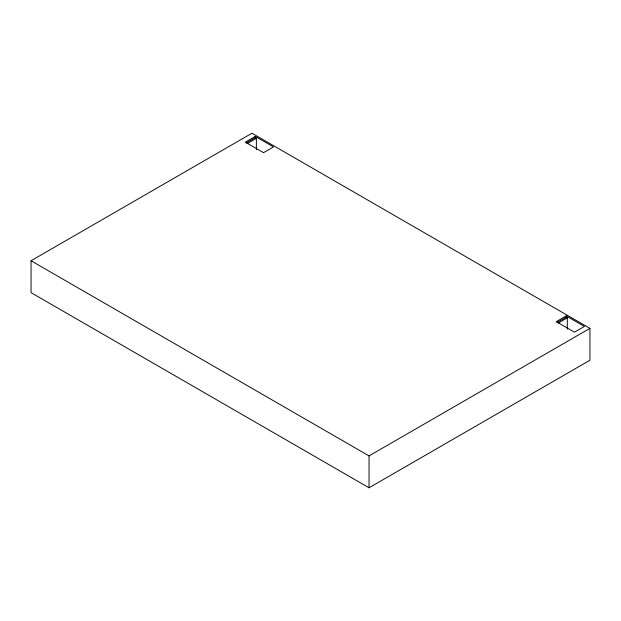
<?xml version="1.0" encoding="UTF-8"?>
<svg xmlns="http://www.w3.org/2000/svg" width="621" height="621" viewBox="0 0 621 621"><rect width="100%" height="100%" fill="white"/><g stroke="black" fill="none" stroke-linecap="round" stroke-linejoin="round"><path stroke-width="0.93" d="M31.05 260.758L251.955 133.22L589.95 328.354L589.95 360.242L369.045 487.78L31.05 292.646L31.05 260.758L369.045 455.899L589.95 328.354M255.27 136.41L245.334 142.147L263.56 152.665L273.496 146.929L255.27 136.41L255.27 137.683L246.157 142.946M247.538 143.42L256.38 138.32L256.38 149.653M566.205 315.918L556.261 321.662L574.487 332.181L584.431 326.444L566.205 315.918L566.205 317.199L557.091 322.454M558.473 322.936L567.307 317.836L567.307 329.169M255.27 137.683L256.38 138.32M566.205 317.199L567.307 317.836M369.045 455.899L369.045 487.78"/></g></svg>
